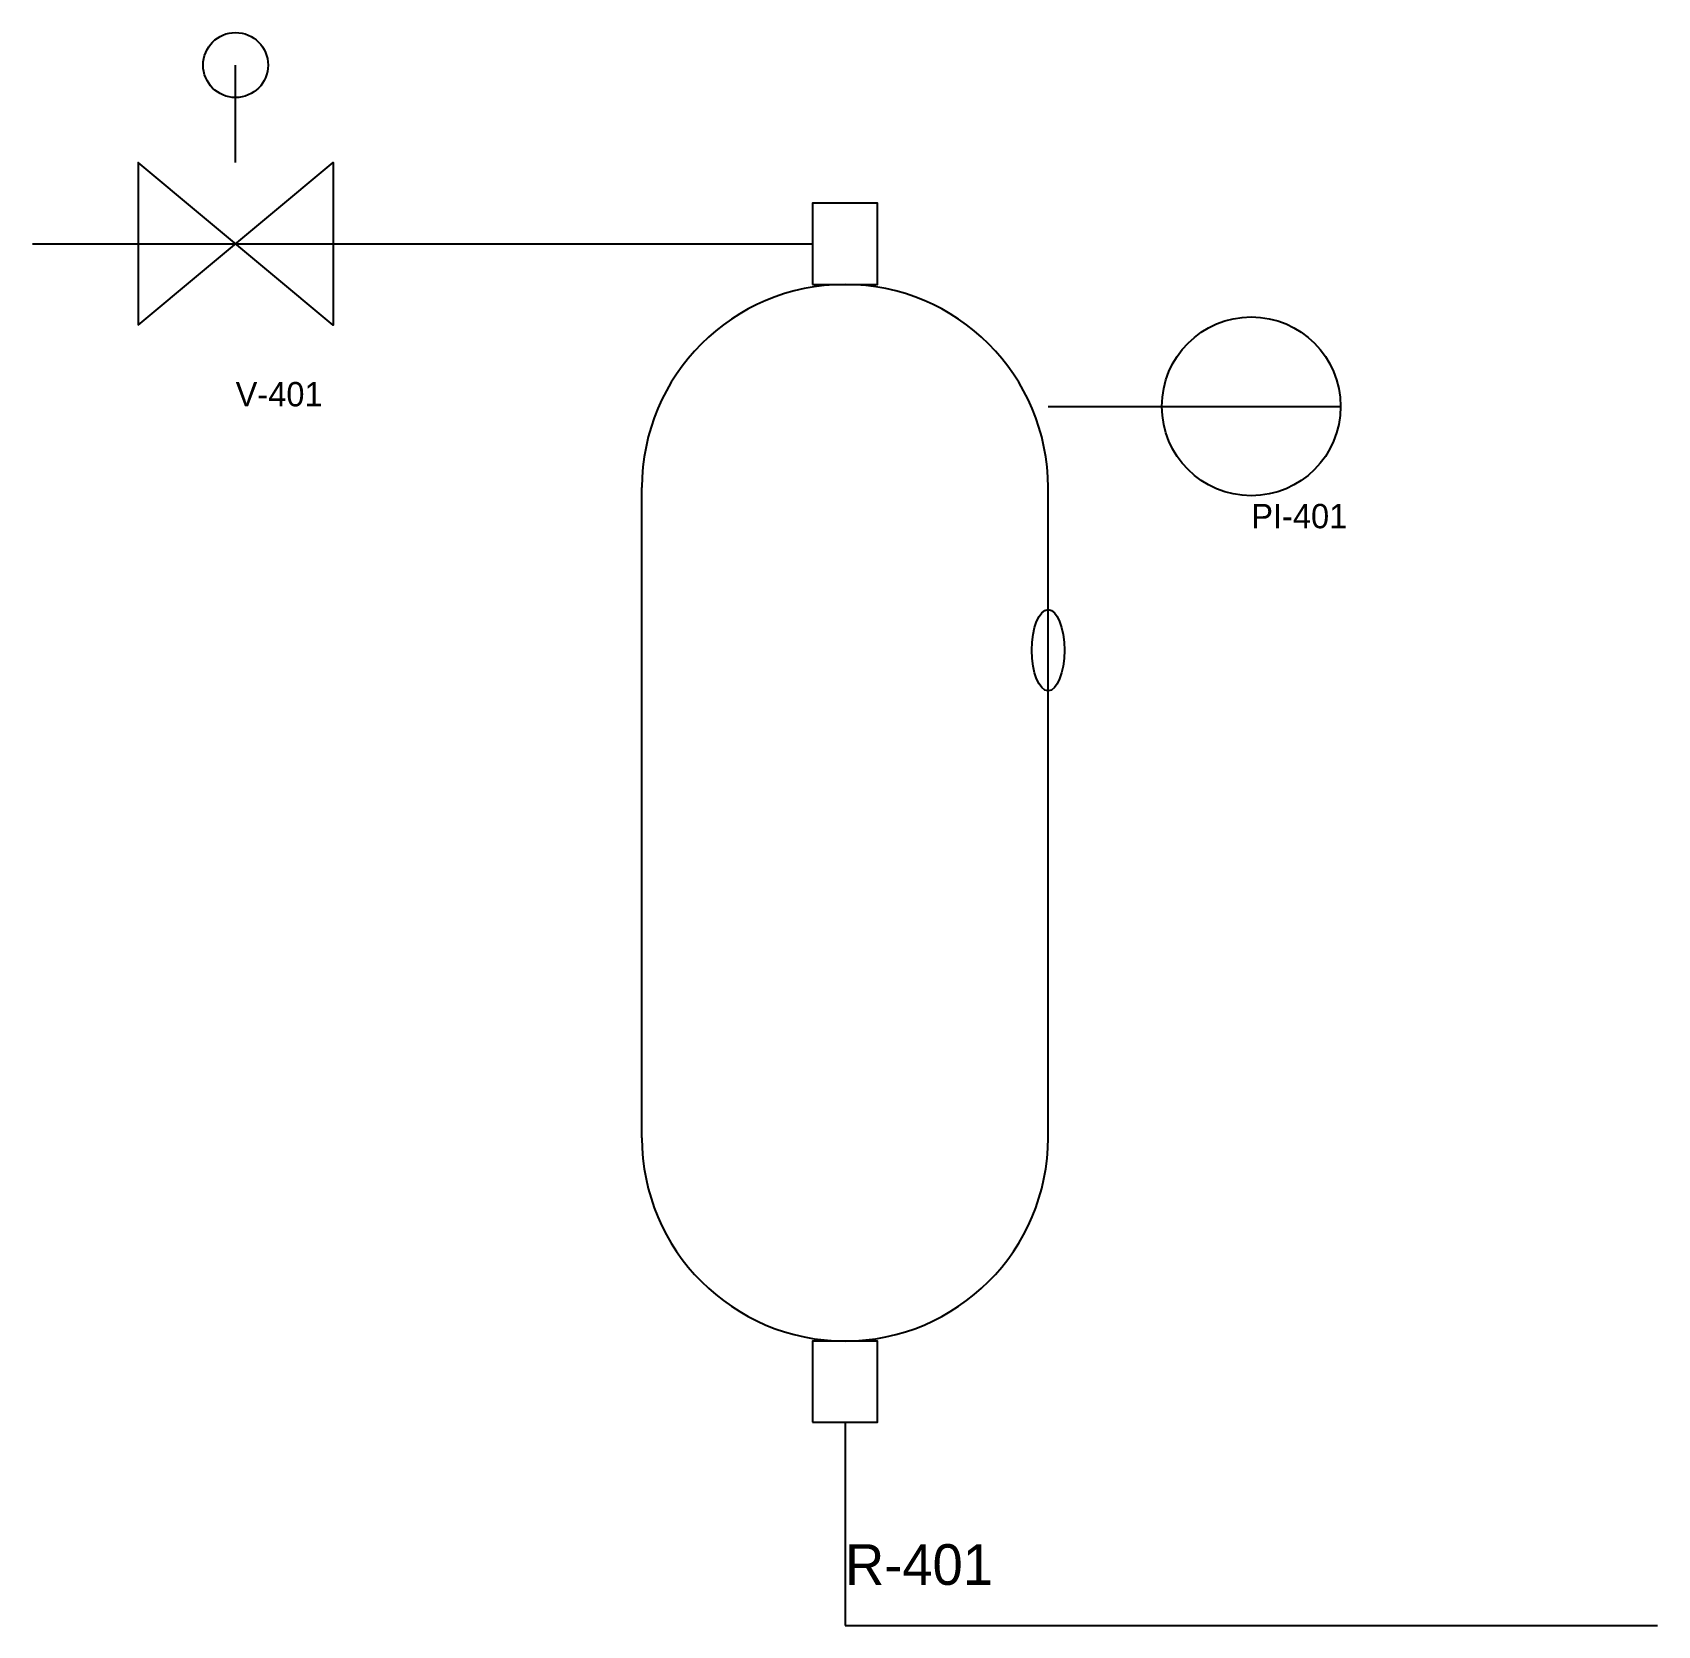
# Model space of a CAD drawing. Header units: metres. Extents: x 50 to 250, y 20 to 216.
import ezdxf

# ---------------------------------------------------------------- set-up
doc = ezdxf.new("R2010")
doc.units = ezdxf.units.M
for name, color, linetype in [('EQUIP_BODY', 7, 'Continuous'), ('EQUIP_DETAIL', 8, 'Continuous'), ('INSTR', 3, 'Continuous'), ('PROCESS', 1, 'Continuous'), ('SIGNAL', 4, 'Continuous'), ('TAGS', 2, 'Continuous')]:
    doc.layers.add(name, color=color, linetype=linetype)

# ---------------------------------------------------------------- blocks, each defined once
blk = doc.blocks.new('VALVE')
at = {"layer": 'EQUIP_BODY'}
blk.add_lwpolyline([(-12, -10), (12, 10), (12, -10), (-12, 10)], close=True, dxfattribs=at)
at = {"layer": 'EQUIP_DETAIL'}
blk.add_line((0, 10), (0, 22), dxfattribs=at)
blk.add_circle((0, 22), 4, dxfattribs=at)
blk = doc.blocks.new('INSTR')
at = {"layer": 'INSTR'}
blk.add_line((-11, 0), (11, 0), dxfattribs=at)
blk.add_circle((0, 0), 11, dxfattribs=at)

msp = doc.modelspace()

# ---------------------------------------------------------------- linework, layer by layer
at = {"layer": 'EQUIP_BODY'}
for p, q in [((125, 80), (125, 160)), ((175, 80), (175, 160))]:
    msp.add_line(p, q, dxfattribs=at)
for centre, start, end in [((150, 160), 0, 180), ((150, 80), 180, 360)]:
    msp.add_arc(centre, 25, start, end, dxfattribs=at)
at = {"layer": 'EQUIP_DETAIL'}
for points in [[(146, 185), (154, 185), (154, 195), (146, 195)], [(146, 45), (154, 45), (154, 55), (146, 55)]]:
    msp.add_lwpolyline(points, close=True, dxfattribs=at)
msp.add_ellipse((175, 140), major_axis=(0, 5), ratio=0.4, dxfattribs=at)
at = {"layer": 'PROCESS'}
for p, q in [((50, 190), (146, 190)), ((150, 45), (150, 20)), ((150, 20), (250, 20))]:
    msp.add_line(p, q, dxfattribs=at)
at = {"layer": 'SIGNAL'}
msp.add_line((175, 170), (189, 170), dxfattribs=at)

# ---------------------------------------------------------------- block references
at = {"layer": 'EQUIP_BODY'}
msp.add_blockref('VALVE', (75, 190), dxfattribs=at)
at = {"layer": 'INSTR'}
msp.add_blockref('INSTR', (200, 170), dxfattribs=at)

# ---------------------------------------------------------------- texts
at = {"layer": 'TAGS'}
for s, height, p in [('V-401', 3, (75, 170)), ('PI-401', 3, (200, 155)), ('R-401', 5, (150, 25))]:
    msp.add_text(s, height=height, dxfattribs=at).set_placement(p)

doc.saveas('drawing.dxf')
